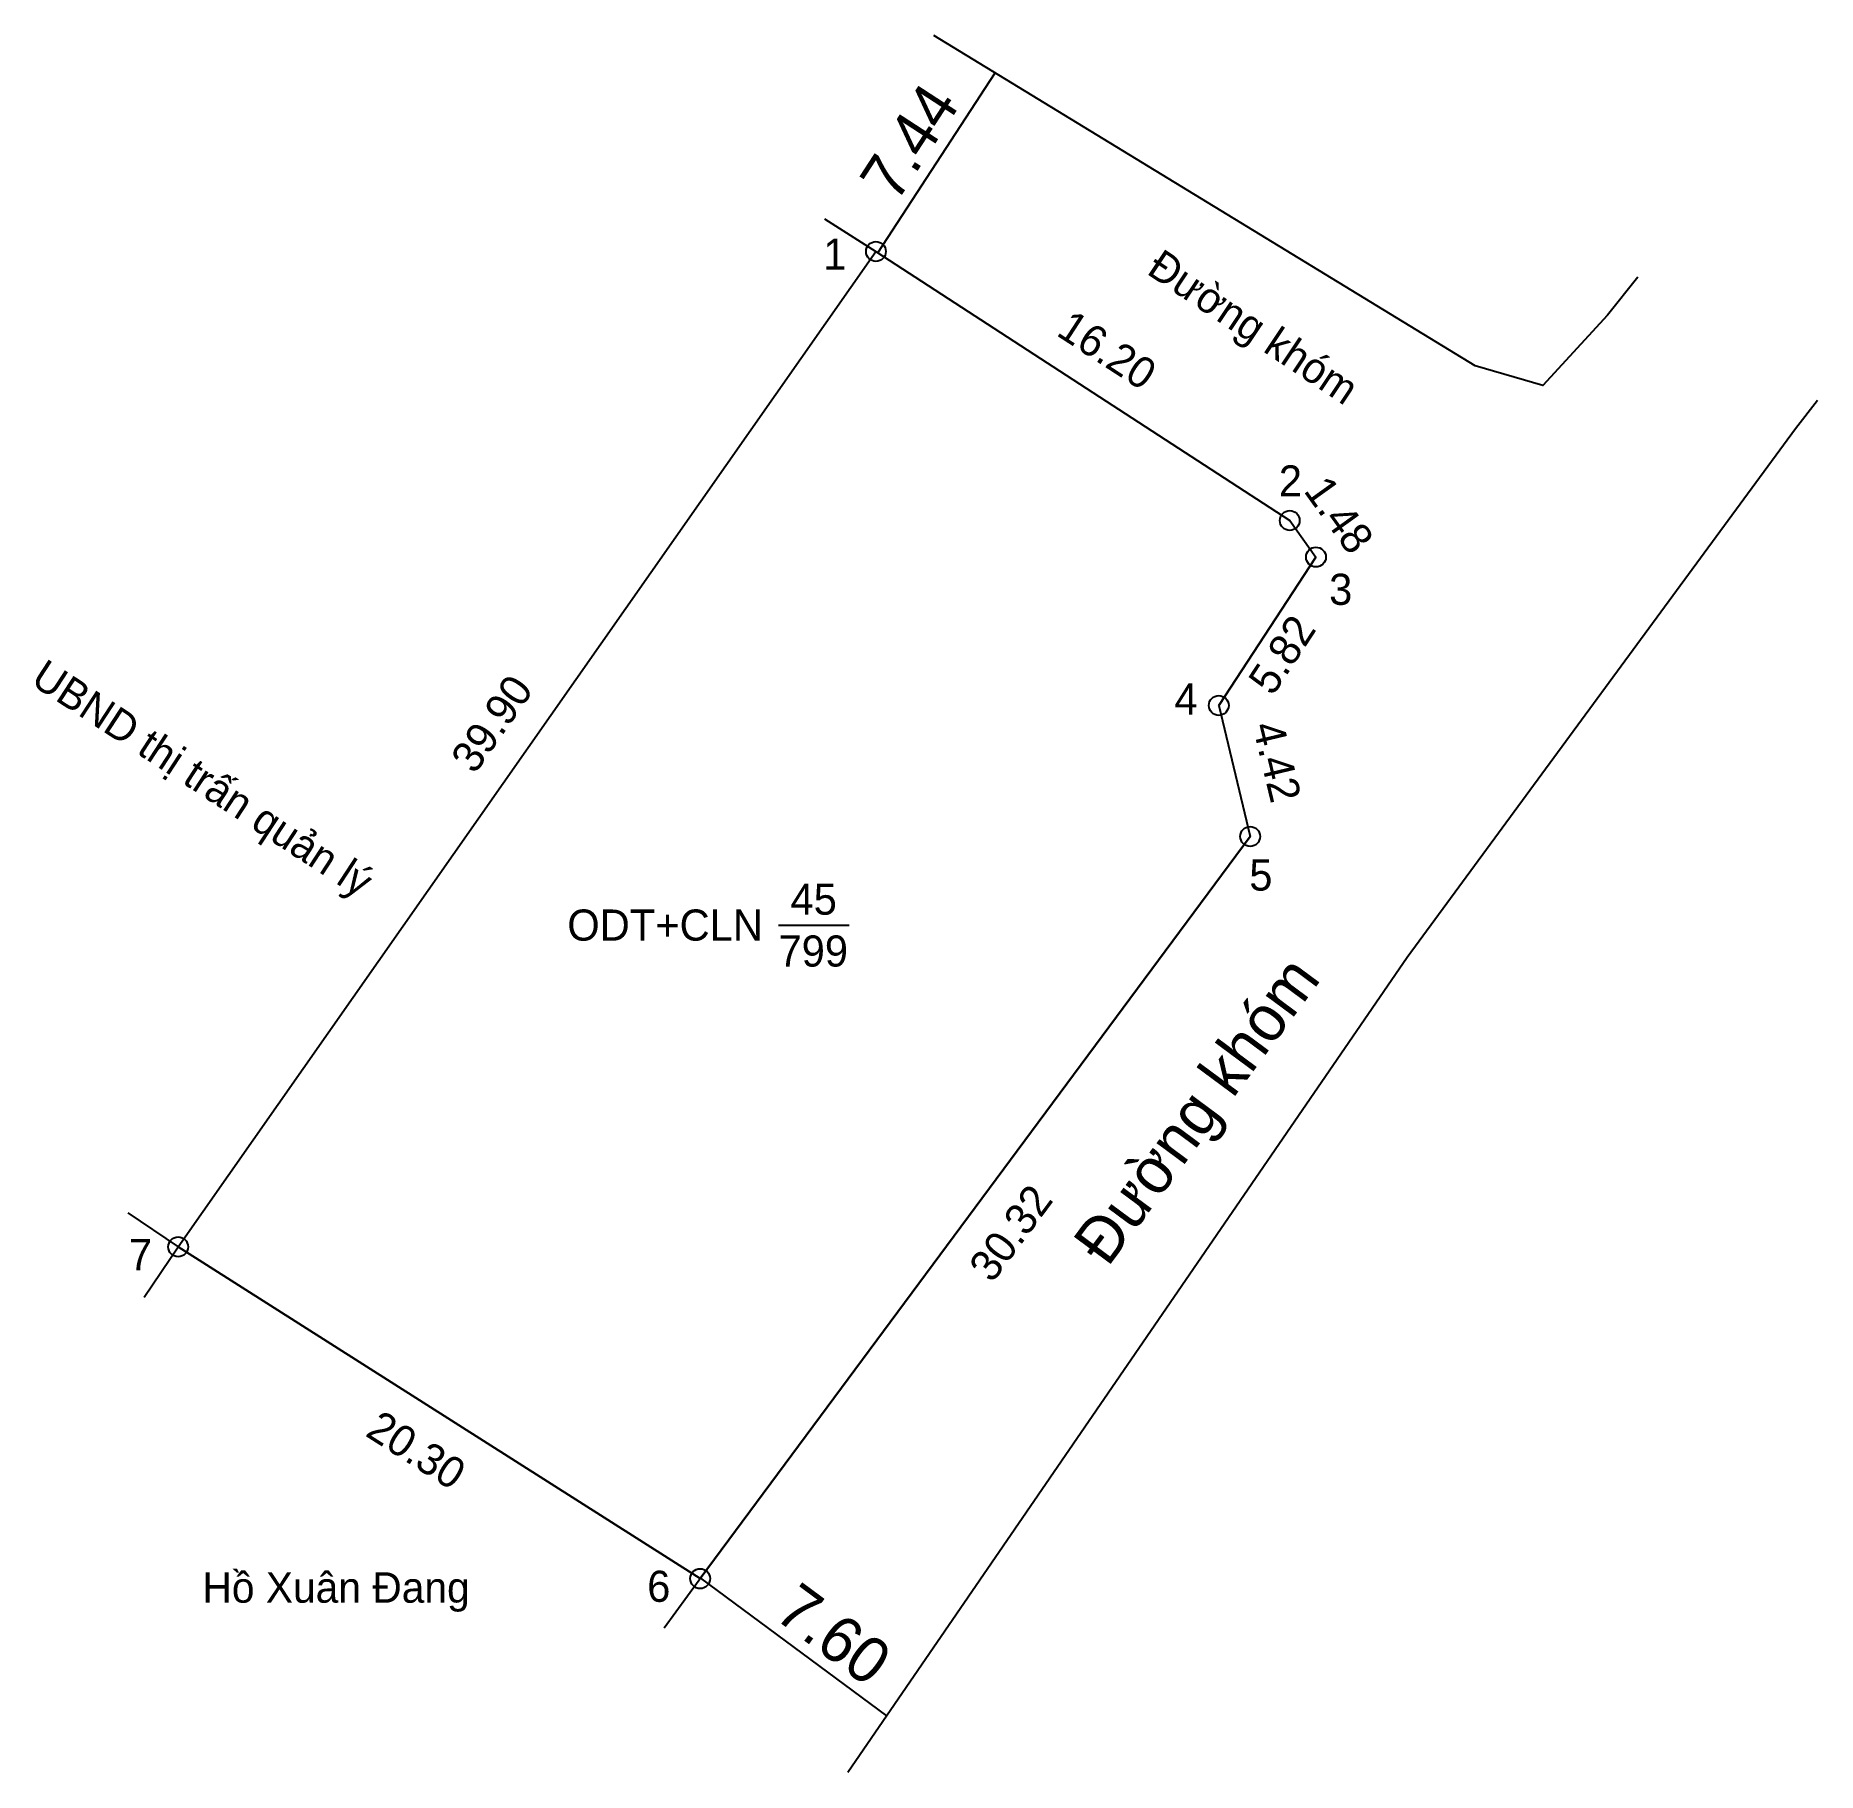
# Model space of a CAD drawing. Extents: x 535764.3 to 535822.7, y 1839176.8 to 1839233.8.
import ezdxf

# ---------------------------------------------------------------- set-up
doc = ezdxf.new("R2010")
doc.units = 0
for name, color, linetype in [('CanhThua', 7, 'Continuous'), ('ChieuDaiCanhThua', 7, 'Continuous'), ('Level 1', 7, 'Continuous'), ('Level 10', 7, 'Continuous'), ('Level 16', 7, 'Continuous'), ('MocDinhThua', 7, 'Continuous'), ('NhanDiaChinhThua', 7, 'Continuous'), ('SoHieuDinhThua', 7, 'Continuous')]:
    doc.layers.add(name, color=color, linetype=linetype)

msp = doc.modelspace()

# ---------------------------------------------------------------- linework, layer by layer
at = {"layer": 'CanhThua'}
for p, q in [((535768.95, 1839194.09), (535791.85, 1839226.76)), ((535791.85, 1839226.76), (535805.43, 1839217.93)), ((535805.43, 1839217.93), (535806.29, 1839216.73)), ((535806.29, 1839216.73), (535803.1, 1839211.86)), ((535803.1, 1839211.86), (535804.13, 1839207.56)), ((535804.13, 1839207.56), (535786.08, 1839183.2)), ((535786.08, 1839183.2), (535768.95, 1839194.09))]:
    msp.add_line(p, q, dxfattribs=at)
at = {"layer": 'Level 10'}
for p, q in [((535791.916, 1839226.717), (535795.757, 1839232.623)), ((535790.156, 1839227.828), (535791.85, 1839226.76)), ((535768.95, 1839194.09), (535791.85, 1839226.76)), ((535791.85, 1839226.76), (535805.43, 1839217.93)), ((535805.43, 1839217.93), (535806.29, 1839216.73)), ((535803.1, 1839211.86), (535806.29, 1839216.73)), ((535803.1, 1839211.86), (535804.13, 1839207.56)), ((535786.08, 1839183.2), (535804.13, 1839207.56)), ((535767.298, 1839195.212), (535768.95, 1839194.09)), ((535767.835, 1839192.435), (535768.95, 1839194.09)), ((535768.95, 1839194.09), (535786.08, 1839183.2)), ((535784.898, 1839181.581), (535786.05, 1839183.16)), ((535786.05, 1839183.16), (535786.08, 1839183.2)), ((535786.093, 1839183.218), (535792.2, 1839178.693))]:
    msp.add_line(p, q, dxfattribs=at)
for points in [[(535816.856, 1839225.921), (535815.86, 1839224.67), (535813.73, 1839222.36), (535811.51, 1839223.01), (535793.753, 1839233.845)], [(535822.745, 1839221.867), (535822.03, 1839220.94), (535809.28, 1839203.59), (535790.93, 1839176.842)]]:
    msp.add_lwpolyline(points, dxfattribs=at)
at = {"layer": 'MocDinhThua'}
for centre in [(535791.85, 1839226.76), (535805.43, 1839217.93), (535806.29, 1839216.73), (535803.1, 1839211.86), (535804.13, 1839207.56), (535768.95, 1839194.09), (535786.08, 1839183.2)]:
    msp.add_circle(centre, 0.325, dxfattribs=at)
at = {"layer": 'NhanDiaChinhThua'}
msp.add_line((535788.651, 1839204.652), (535790.971, 1839204.652), dxfattribs=at)

# ---------------------------------------------------------------- texts
at = {"layer": 'ChieuDaiCanhThua'}
for s, rotation, p in [('16.20', 326.96724, (535797.73, 1839224.033)), ('1.48', 305.62791, (535805.862, 1839218.905)), ('5.82', 56.77397, (535804.871, 1839212.14)), ('39.90', 54.97151, (535778.681, 1839209.574)), ('4.42', 283.47053, (535804.205, 1839211.193)), ('30.32', 53.46271, (535795.663, 1839192.872)), ('20.30', 327.55479, (535775.053, 1839187.91))]:
    msp.add_text(s, height=1.0223, rotation=rotation, dxfattribs=at).set_placement(p)
at = {"layer": 'Level 1'}
for s, rotation, p in [('7.44', 56.96724, (535792.51, 1839228.318)), ('Đường khóm', 53.46271, (535799.455, 1839193.397)), ('7.60', 323.46271, (535788.455, 1839181.935))]:
    msp.add_text(s, height=1.5, rotation=rotation, dxfattribs=at).set_placement(p)
at = {"layer": 'Level 16'}
for s, height, rotation, p in [('Đường khóm', 1, 326.28921, (535800.693, 1839226.051)), ('UBND thị trấn quản lý', 1.00002, 326.88328, (535764.067, 1839212.582))]:
    msp.add_text(s, height=height, rotation=rotation, dxfattribs=at).set_placement(p)
msp.add_text('Hồ Xuân Đang', height=1.00002, dxfattribs=at).set_placement((535769.746, 1839182.411))
at = {"layer": 'NhanDiaChinhThua'}
for s, p in [('45', (535789.046, 1839204.993)), ('ODT+CLN', (535781.721, 1839204.141)), ('799', (535788.652, 1839203.289))]:
    msp.add_text(s, height=1.0223, dxfattribs=at).set_placement(p)
at = {"layer": 'SoHieuDinhThua'}
for s, p in [('1', (535790.118, 1839226.16)), ('2', (535805.071, 1839218.719)), ('3', (535806.722, 1839215.162)), ('4', (535801.644, 1839211.562)), ('5', (535804.102, 1839205.784)), ('7', (535767.335, 1839193.325)), ('6', (535784.343, 1839182.439))]:
    msp.add_text(s, height=1.022, dxfattribs=at).set_placement(p)

doc.saveas('drawing.dxf')
